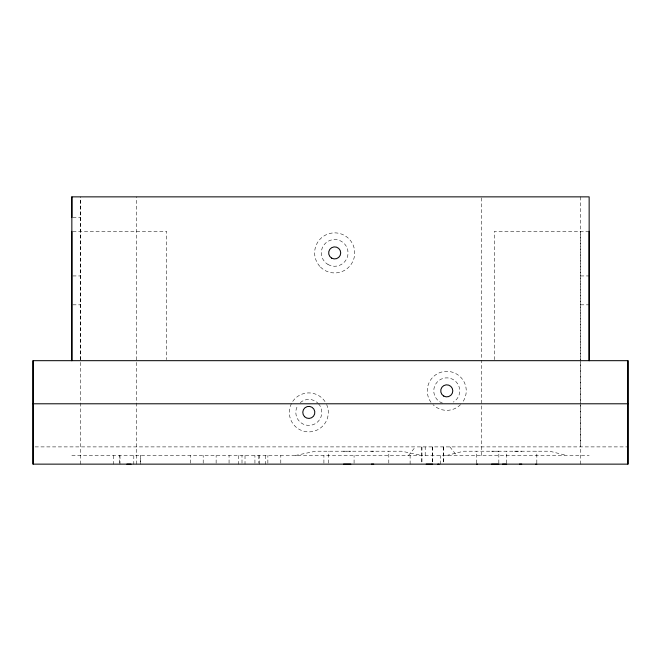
<?xml version="1.0" encoding="UTF-8"?>
<svg xmlns="http://www.w3.org/2000/svg" width="661" height="661" viewBox="0 0 661 661"><rect width="100%" height="100%" fill="white"/><g stroke="black" fill="none" stroke-linecap="round" stroke-linejoin="round"><path stroke-width="0.5" stroke-dasharray="3.31 2.48" d="M80.468 464.138L80.468 196.862M80.468 359.658L80.468 197.887M119.352 463.179L119.352 455.512M136.381 464.138L136.381 196.862M190.269 463.179L190.269 455.512M203.2 463.179L203.2 455.512M216.13 463.179L216.13 455.512M229.061 463.179L229.061 455.512M242 463.179L242 455.512M254.931 463.179L254.931 455.512M259.459 464.138L259.459 455.512M267.862 463.179L267.862 455.512M280.793 463.179L280.793 455.512M323.907 463.179L323.907 455.512M328.451 463.138L328.451 451.207M354.081 463.179L354.081 455.512M388.8 463.138L388.8 451.207M410.117 464.138L410.117 455.52M425.205 455.512L425.205 446.894M440.3 464.138L440.3 455.52M476.465 463.138L476.465 451.207M481.249 455.512L481.249 360.237M498.832 463.138L498.832 451.207L491.553 451.207M506.648 463.138L506.648 451.207M536.823 463.138L536.823 451.207M580.532 464.138L580.532 360.262M580.532 359.658L580.532 231.35M408.498 455.512L415.389 446.894M446.423 455.512L463.634 451.207L549.655 451.207L566.865 455.512M295.186 455.512L315.652 451.207L401.607 451.207L422.073 455.512M343.538 451.207L350.817 451.207M72.809 217.552L80.468 217.552M72.809 231.35L166.688 231.35L166.688 359.65M589.149 231.35L494.312 231.35L494.312 359.65M72.809 275.943L80.468 275.943M580.532 275.943L589.149 275.943M72.809 304.828L80.468 304.828M580.532 304.828L589.149 304.828M35.116 446.894L627.95 446.894M514.456 451.207L521.736 451.207M71.851 455.512L589.149 455.512M371.432 451.199L373.713 451.207M449.877 446.894L456.776 455.512M580.532 196.862L580.532 446.894M481.249 197.887L481.249 359.204M265.334 455.512L265.334 464.138M258.806 455.512L258.806 463.179M245.016 455.512L245.016 464.138M238.489 455.512L238.489 464.138M133.795 455.512L133.795 464.138M119.996 455.512L119.996 464.138M113.535 455.512L113.535 464.138M318.585 403.838A12.997 12.997 0 0 1 318.395 421.181A12.997 12.997 0 0 1 301.135 422.883A12.997 12.997 0 0 1 297.557 405.912M300.243 402.64A12.997 12.997 0 0 1 318.007 403.218M430.989 402.309A19.491 19.491 0 0 1 433.723 376.365A19.491 19.491 0 0 1 459.808 376.365A19.491 19.491 0 0 1 462.535 402.309M460.543 404.631A19.491 19.491 0 0 1 432.98 404.631M326.625 404.474A19.491 19.491 0 0 1 307.456 431.848A19.491 19.491 0 0 1 292.286 402.078A19.491 19.491 0 0 1 325.699 402.656M442.589 403.16A12.997 12.997 0 0 1 435.806 383.867A12.997 12.997 0 0 1 456.148 381.868A12.997 12.997 0 0 1 453.264 402.103M421.858 446.894L421.858 463.121L421.858 446.894M432.633 446.894L432.633 463.121L432.633 446.894M443.415 446.894L443.415 463.121L443.415 446.894M140.297 464.138L140.297 455.512L140.264 464.138M327.996 264.474A13.36 13.36 0 0 0 348.041 252.907A13.36 13.36 0 0 0 327.996 241.331A13.36 13.36 0 0 0 327.996 264.474M320.502 267.077A20.045 20.045 0 0 0 354.04 258.096A20.045 20.045 0 0 0 329.492 233.54A20.045 20.045 0 0 0 320.502 267.077"/><path stroke-width="0.99" d="M33.05 464.138L33.05 360.675L627.95 360.675L627.95 464.138L33.05 464.138L33.05 360.675M589.149 231.35L589.149 360.675L589.149 196.862L71.851 196.862L71.851 360.675L71.851 231.35M627.95 464.138L627.95 360.675M343.538 464.138L350.817 464.138M437.797 464.138L439.078 464.138M491.553 464.138L498.832 464.138M33.05 403.788L627.95 403.788M126.895 464.138L131.027 464.138M426.196 464.138L432.633 464.138M476.465 464.138L477.498 464.138M502.534 464.138L506.648 464.138M535.79 464.138L536.823 464.138M519.455 464.129L521.736 464.138M371.432 464.129L373.713 464.138M71.851 196.862L71.851 217.552M331.665 258.129A6.04 6.04 0 0 0 340.721 252.907A6.04 6.04 0 0 0 331.665 247.677A6.04 6.04 0 0 0 331.665 258.129M304.547 416.678A6.04 6.04 0 0 0 314.644 413.968A6.04 6.04 0 0 0 307.249 406.573A6.04 6.04 0 0 0 304.547 416.678M443.746 396.079A6.04 6.04 0 0 0 452.802 390.849A6.04 6.04 0 0 0 443.746 385.619A6.04 6.04 0 0 0 443.746 396.079"/></g></svg>
